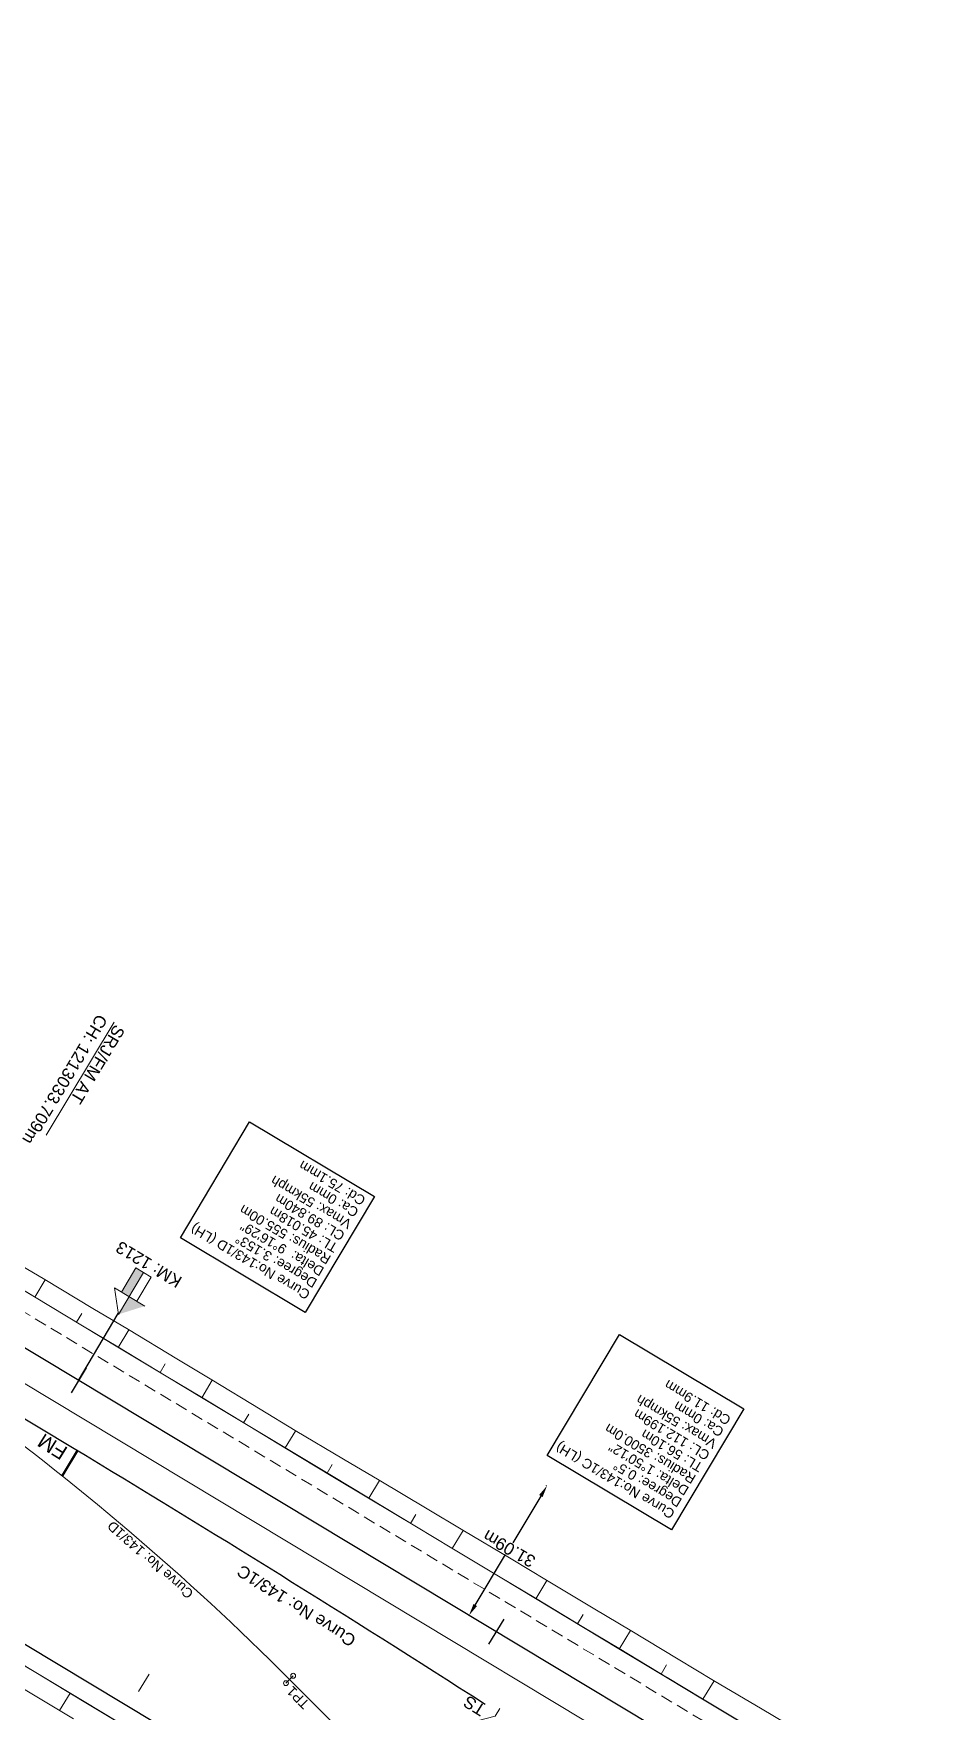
# Model space of a CAD drawing. Header units: metres. Extents: x 618805 to 628804, y 3390925 to 3396999.
# Drawn here: x 626605 to 626789.3, y 3392303.7 to 3392647.9 of the extents above; entities that cross this region are included whole.
import ezdxf

# ---------------------------------------------------------------- set-up
doc = ezdxf.new("R2010")
doc.units = ezdxf.units.M
doc.header["$MEASUREMENT"] = 0
doc.linetypes.add('HIDDEN', pattern=[0.375, 0.25, -0.125])
doc.layers.get('Defpoints').update_dxf_attribs({"lineweight": 0})
for name, color, linetype, lineweight in [('A-HATCH 1', 8, 'Continuous', 5), ('C-ALIG-LABL-DG', 1, 'Continuous', 25), ('Cardinal_Leader', 10, 'Continuous', 0), ('Km post', 1, 'Continuous', 13), ("NEW MANDI GOBINDPUR CROSSING STN. SRJ's", 10, 'Continuous', 0), ('NEW MANDI GOBINDPUR LOOP LINES', 1, 'Continuous', 0), ('Proposed Curve_Details', 10, 'Continuous', 0), ('Proposed DFC Loop line', 1, 'Continuous', 0), ('PROPOSED DFCC TOE LINE', 239, 'Continuous', 0), ('PROPOSED DFCC TOE SLOPES', 239, 'Continuous', 0), ('PROPOSED DFCC TRACK', 1, 'Continuous', 0), ('PROPOSED FORMATION LINE - PLAN', 187, 'Continuous', 0), ('Proposed TPTC Chainages', 10, 'Continuous', 0)]:
    doc.layers.add(name, color=color, linetype=linetype, lineweight=lineweight)
doc.layers.add('Dimension', color=10, linetype='Continuous')
doc.styles.add('ARIAL', font='arial.ttf')
doc.styles.get("Standard").update_dxf_attribs({"font": 'arial.ttf'})
doc.styles.add('Style-Arial', font='arial.ttf')
doc.dimstyles.get("Standard").update_dxf_attribs({"dimtxt": 2.5, "dimasz": 2.5, "dimexe": 0.18, "dimexo": 0.0625, "dimgap": 0.09, "dimtad": 0, "dimtih": 1, "dimtoh": 1, "dimdec": 3, "dimzin": 0, "dimdsep": 46, "dimtxsty": 'Standard', "dimcen": 0.09, "dimadec": 0, "dimazin": 0, "dimtfac": 1, "dimtdec": 3, "dimtofl": 0, "dimtmove": 0, "dimatfit": 3, "dimfxl": 1, "dimtolj": 1, "dimtzin": 0, "dimarcsym": 0})

# ---------------------------------------------------------------- blocks, each defined once
blk = doc.blocks.new('*D293')
at = {"layer": 'Defpoints', "color": 0, "transparency": 16777216}
for p in [(626710.41, 3392349.99), (626710.42, 3392349.98), (626694.39, 3392323.34)]:
    blk.add_point(p, dxfattribs=at)
at = {"layer": 'Dimension', "color": 0, "lineweight": -2, "transparency": 16777216}
for p, q in [((626710.31, 3392350.04), (626710.3, 3392350.05)), ((626709.12, 3392347.84), (626703.35, 3392338.26)), ((626695.66, 3392325.49), (626701.9, 3392335.85)), ((626694.28, 3392323.41), (626694.27, 3392323.41))]:
    blk.add_line(p, q, dxfattribs=at)
at = {"layer": 'Dimension', "color": 0, "transparency": 16777216}
for points in [[(626708.76, 3392348.06), (626709.48, 3392347.63), (626710.41, 3392349.99)], [(626695.31, 3392325.71), (626696.02, 3392325.28), (626694.38, 3392323.35)]]:
    blk.add_solid(points, dxfattribs=at)
at = {"layer": 'Dimension', "color": 0, "lineweight": 0, "transparency": 16777216, "insert": (626702.63, 3392337.06), "char_height": 2.5, "attachment_point": 5, "rotation": 150, "style": 'Style-Arial'}
blk.add_mtext('\\A1;31.09m', dxfattribs=at)
blk = doc.blocks.new('TerminatorOpen_0.5')
at = {"color": 0, "linetype": 'ByBlock', "lineweight": -2}
for q in [(-1, 0.25), (-1, 0), (-1, -0.25)]:
    blk.add_line((0, 0), q, dxfattribs=at)
blk = doc.blocks.new('KM Post')
at = {"layer": 'Km post', "lineweight": 13}
h = blk.add_hatch(color=256, dxfattribs=at)
h.paths.add_polyline_path([(-0.11, -9.66), (1.51, -9.66), (1.51, -4.55), (-0.11, -4.55)])
h.paths.add_polyline_path([(-0.11, -4.55), (-0.11, -0.76), (-3.47, -4.55)])
for p, q in [((-0.11, -9.66), (-0.11, -0.76)), ((3.01, -4.55), (-0.11, -0.76)), ((3.01, -4.55), (-3.47, -4.55))]:
    blk.add_line(p, q, dxfattribs=at)
blk.add_lwpolyline([(1.51, -4.55), (1.51, -9.66), (-1.74, -9.66), (-1.74, -4.55)], dxfattribs=at)
blk = doc.blocks.new('Tick Hor')
blk.add_lwpolyline([(-0.5, 0), (0.5, 0)])

msp = doc.modelspace()

# ---------------------------------------------------------------- linework, layer by layer
at = {"layer": 'A-HATCH 1', "color": 1, "lineweight": 25, "ltscale": 2}
for points in [[(626660.7827, 3392385.5225), (626635.154, 3392400.8466), (626649.3576, 3392424.6015), (626674.9864, 3392409.2773)], [(626735.9196, 3392340.9192), (626710.4392, 3392356.1546), (626725.2721, 3392380.9617), (626750.7525, 3392365.7262)]]:
    msp.add_lwpolyline(points, close=True, dxfattribs=at)
at = {"layer": 'C-ALIG-LABL-DG', "color": 1, "linetype": 'Continuous', "lineweight": 25}
msp.add_line((626614.275, 3392371.5734), (626622.4032, 3392385.2786), dxfattribs=at)
at = {"layer": 'Cardinal_Leader', "color": 1, "linetype": 'Continuous', "lineweight": 13}
msp.add_line((626656.8173, 3392309.454), (626658.2975, 3392310.9733), dxfattribs=at)
for centre in [(626658.2975, 3392310.9733), (626656.8173, 3392309.454)]:
    msp.add_circle(centre, 0.5, dxfattribs=at)
at = {"layer": "NEW MANDI GOBINDPUR CROSSING STN. SRJ's", "color": 5, "linetype": 'Continuous', "lineweight": 13, "flags": 128}
msp.add_lwpolyline([(626621.5869, 3392445.0734), (626607.6206, 3392421.8761)], dxfattribs=at)
at = {"layer": "NEW MANDI GOBINDPUR CROSSING STN. SRJ's", "flags": 128}
msp.add_lwpolyline([(626700.7231, 3392304.2603), (626699.769, 3392302.671), (626696.0724, 3392301.7479)], dxfattribs=at)
at = {"layer": 'NEW MANDI GOBINDPUR LOOP LINES', "linetype": 'Continuous', "lineweight": 0, "flags": 128}
msp.add_lwpolyline([(627417.0667, 3391881.0273), (625293.8938, 3393159.082)], dxfattribs=at)
at = {"layer": 'NEW MANDI GOBINDPUR LOOP LINES', "color": 1, "linetype": 'Continuous', "lineweight": 25, "flags": 128}
msp.add_lwpolyline([(626697.7121, 3392305.0926, 0.0071249), (626612.9982, 3392357.7454), (626172.2158, 3392623.0766, 0.00737554), (626082.9785, 3392675.0158, 0.00715989)], format="xyb", dxfattribs=at)
at = {"layer": 'NEW MANDI GOBINDPUR LOOP LINES', "color": 1, "linetype": 'Continuous', "lineweight": 25}
msp.add_lwpolyline([(626670.0595, 3392277.1738), (626076.8772, 3392634.2428)], dxfattribs=at)
at = {"layer": 'NEW MANDI GOBINDPUR LOOP LINES', "color": 5, "linetype": 'HIDDEN', "lineweight": 0, "ltscale": 10, "flags": 128}
msp.add_lwpolyline([(627352.8953, 3391934.2456), (626469.1545, 3392466.2179)], dxfattribs=at)
at = {"layer": 'NEW MANDI GOBINDPUR LOOP LINES', "linetype": 'Continuous', "lineweight": 0}
msp.add_lwpolyline([(626539.3695, 3392402.0667, -0.02176849), (626579.6324, 3392375.3816), (626589.2634, 3392368.433, -0.04049045), (626657.5574, 3392310.2137), (626670.3929, 3392297.3403, 0.04049045), (626738.6869, 3392239.1209), (626745.4582, 3392234.2356, 0.02145454), (626785.8576, 3392207.4685)], format="xyb", dxfattribs=at)
at = {"layer": 'Proposed DFC Loop line', "const_width": 0.5}
msp.add_lwpolyline([(626610.9191, 3392351.9936), (626614.0134, 3392357.1341)], dxfattribs=at)
at = {"layer": 'PROPOSED DFCC TOE LINE', "lineweight": 0, "flags": 128}
for points in [[(626613.2606, 3392302.1055), (626603.3426, 3392308.0725), (626596.1266, 3392312.4215), (626586.2096, 3392318.3905), (626578.9576, 3392322.7665), (626569.0956, 3392328.7395), (626561.8476, 3392333.1225), (626551.9786, 3392339.0845), (626544.6216, 3392343.5375), (626534.8856, 3392349.4685), (626527.7746, 3392353.7915), (626517.7996, 3392359.8655), (626510.5006, 3392364.3065), (626500.7016, 3392370.2405), (626493.5606, 3392374.5545), (626483.5836, 3392380.5835), (626476.2786, 3392384.9355), (626466.3786, 3392390.7825), (626458.9256, 3392395.1725), (626451.9509, 3392399.2961)], [(626600.0593, 3392396.6027), (626607.3303, 3392392.2577), (626617.2253, 3392386.3387), (626624.4923, 3392381.9877), (626634.4123, 3392376.0237), (626641.6223, 3392371.6637), (626651.5243, 3392365.6697), (626658.7453, 3392361.3297), (626668.6403, 3392355.4267), (626675.9243, 3392351.0887), (626685.8243, 3392345.1947), (626693.1093, 3392340.8557), (626703.0283, 3392334.9387), (626710.2813, 3392330.6037), (626720.1903, 3392324.6687), (626727.4303, 3392320.3117), (626737.3324, 3392314.3529)], [(626737.3324, 3392314.3528), (626744.5743, 3392310.0127), (626754.5253, 3392304.0957), (626761.7723, 3392299.8037), (626771.6763, 3392293.8067), (626778.8753, 3392289.4357), (626788.7573, 3392283.4637), (626795.9893, 3392279.0857), (626805.8703, 3392273.1127), (626813.1213, 3392268.7657), (626823.0243, 3392262.8277), (626830.2633, 3392258.4617), (626840.1393, 3392252.4797), (626847.3703, 3392248.1007), (626853.2955, 3392244.5312)]]:
    msp.add_lwpolyline(points, dxfattribs=at)
at = {"layer": 'PROPOSED DFCC TOE SLOPES', "linetype": 'Continuous', "lineweight": 0, "flags": 128}
for points in [[(626605.2766, 3392388.655), (626607.4149, 3392392.2071)], [(626613.8439, 3392383.4979), (626614.9201, 3392385.2859)], [(626613.8441, 3392383.4978), (626614.9204, 3392385.2857)], [(626622.4118, 3392378.3408), (626624.5766, 3392381.937)], [(626622.4119, 3392378.3408), (626624.5767, 3392381.9369)], [(626630.9792, 3392373.1833), (626632.0631, 3392374.9838)], [(626639.5466, 3392368.026), (626641.7058, 3392371.6132)], [(626648.1142, 3392362.8691), (626649.1873, 3392364.652)], [(626656.682, 3392357.7123), (626658.8292, 3392361.2797)], [(626656.6822, 3392357.7122), (626658.8295, 3392361.2794)], [(626665.2497, 3392352.5549), (626666.3336, 3392354.3555)], [(626665.2498, 3392352.5548), (626666.3338, 3392354.3554)], [(626673.8171, 3392347.3973), (626676.0089, 3392351.0383)], [(626682.3844, 3392342.24), (626683.4928, 3392344.0814)], [(626690.9521, 3392337.0832), (626693.1928, 3392340.8059)], [(626690.9524, 3392337.083), (626693.1934, 3392340.8055)], [(626699.5196, 3392331.9254), (626700.6505, 3392333.804)], [(626708.0871, 3392326.7683), (626710.3654, 3392330.5533)], [(626716.6543, 3392321.6106), (626717.7993, 3392323.5128)], [(626716.6544, 3392321.6106), (626717.7993, 3392323.5128)], [(626725.2224, 3392316.4541), (626727.514, 3392320.2613)], [(626725.2225, 3392316.454), (626727.5143, 3392320.2612)], [(626626.5883, 3392307.7191), (626628.7355, 3392311.2864)], [(626626.5885, 3392307.7189), (626628.7359, 3392311.2862)], [(626733.7899, 3392311.2966), (626734.9362, 3392313.2008)], [(626733.79, 3392311.2966), (626734.9363, 3392313.2008)], [(626612.5314, 3392307.4259), (626610.3742, 3392303.842)], [(626612.5315, 3392307.4259), (626610.3743, 3392303.8419)], [(626742.3573, 3392306.1391), (626744.6589, 3392309.9624)]]:
    msp.add_lwpolyline(points, dxfattribs=at)
at = {"layer": 'PROPOSED DFCC TRACK', "color": 12, "linetype": 'Continuous', "lineweight": 30, "flags": 128}
msp.add_lwpolyline([(627424.6711, 3391883.7448), (625313.4532, 3393154.6032)], dxfattribs=at)
at = {"layer": 'PROPOSED FORMATION LINE - PLAN', "lineweight": 0, "flags": 128}
for points in [[(626622.6107, 3392301.3004), (626615.3917, 3392305.6454), (626605.4747, 3392311.6154), (626598.2567, 3392315.9604), (626588.3397, 3392321.9294), (626581.0837, 3392326.2974), (626571.2047, 3392332.2444), (626563.9487, 3392336.6124), (626554.0697, 3392342.5584), (626546.7027, 3392346.9934), (626536.9347, 3392352.8734), (626529.8057, 3392357.1644), (626519.7997, 3392363.1874), (626512.4797, 3392367.5934), (626502.6647, 3392373.5024), (626495.5167, 3392377.8054), (626485.5297, 3392383.8164), (626478.2457, 3392388.2014), (626468.3947, 3392394.1314), (626460.9837, 3392398.5924), (626452.459, 3392403.7237)], [(626622.6366, 3392301.3435), (626615.4176, 3392305.6885), (626605.5006, 3392311.6585), (626598.2826, 3392316.0035), (626588.3656, 3392321.9725), (626581.1096, 3392326.3405), (626571.2306, 3392332.2875), (626563.9746, 3392336.6555), (626554.0956, 3392342.6015), (626546.7286, 3392347.0365), (626536.9606, 3392352.9165), (626529.8316, 3392357.2075), (626519.8256, 3392363.2305), (626512.5056, 3392367.6365), (626502.6906, 3392373.5455), (626495.5426, 3392377.8485), (626485.5556, 3392383.8595), (626478.2716, 3392388.2445), (626468.4206, 3392394.1745), (626461.0096, 3392398.6355), (626452.485, 3392403.7669)], [(626735.0601, 3392310.532), (626735.0573, 3392310.5337), (626725.1383, 3392316.5047), (626717.8983, 3392320.8617), (626708.0033, 3392326.8187), (626700.7633, 3392331.1767), (626690.8683, 3392337.1337), (626683.6043, 3392341.5057), (626673.7333, 3392347.4477), (626666.4693, 3392351.8207), (626656.5983, 3392357.7627), (626649.3793, 3392362.1077), (626639.4623, 3392368.0767), (626632.2443, 3392372.4217), (626622.3273, 3392378.3917), (626615.0703, 3392382.7597), (626605.1923, 3392388.7057), (626597.9353, 3392393.0747)], [(626735.0858, 3392310.5746), (626735.0823, 3392310.5767), (626725.1643, 3392316.5467), (626717.9243, 3392320.9047), (626708.0283, 3392326.8617), (626700.7893, 3392331.2197), (626690.8933, 3392337.1757), (626683.6303, 3392341.5487), (626673.7583, 3392347.4907), (626666.4953, 3392351.8627), (626656.6233, 3392357.8057), (626649.4053, 3392362.1507), (626639.4883, 3392368.1197), (626632.2703, 3392372.4647), (626622.3533, 3392378.4347), (626615.0963, 3392382.8027), (626605.2183, 3392388.7487), (626597.9613, 3392393.1167)], [(626752.1923, 3392300.2187), (626742.2733, 3392306.1897), (626735.0398, 3392310.5442)], [(626752.2183, 3392300.2617), (626742.2993, 3392306.2327), (626735.0654, 3392310.5868)]]:
    msp.add_lwpolyline(points, dxfattribs=at)

# ---------------------------------------------------------------- block references
at = {"layer": 'C-ALIG-LABL-DG', "color": 1, "linetype": 'Continuous', "lineweight": 25}
for name, p, xscale, yscale, zscale, rotation in [('KM Post', (626621.9093, 3392384.4526), 1.123726034911926, 1.123726034911926, 1.123726034911926, 149.126), ('Tick Hor', (626614.275, 3392371.5734), 6, 6, 6, 238.9541622295999), ('Tick Hor', (626699.9505, 3392320.0011), 6, 6, 6, 238.9541622295999)]:
    msp.add_blockref(name, p, dxfattribs=dict(at, xscale=xscale, yscale=yscale, zscale=zscale, rotation=rotation))

# ---------------------------------------------------------------- texts
at = {"layer": 'C-ALIG-LABL-DG', "color": 1, "lineweight": 25, "style": 'ARIAL'}
msp.add_text('KM: 1213', height=2.5, rotation=148.954162, dxfattribs=at).set_placement((626635.7246, 3392392.5705))
at = {"layer": "NEW MANDI GOBINDPUR CROSSING STN. SRJ's", "color": 5, "linetype": 'Continuous', "lineweight": 13, "insert": (626621.0375, 3392445.2245), "char_height": 2.5, "width": 48.578282, "attachment_point": 4, "rotation": 238.949364, "line_spacing_factor": 0.648, "style": 'Style-Arial'}
msp.add_mtext('\\pxsm1;SRJ/FM AT \\PCH: 1213033.709m ', dxfattribs=at)
at = {"layer": "NEW MANDI GOBINDPUR CROSSING STN. SRJ's", "color": 10, "linetype": 'Continuous', "lineweight": 13, "insert": (626611.4749, 3392356.3667), "char_height": 3, "attachment_point": 4, "rotation": 148, "line_spacing_factor": 0.60036, "style": 'Style-Arial'}
msp.add_mtext('FM', dxfattribs=at)
at = {"layer": "NEW MANDI GOBINDPUR CROSSING STN. SRJ's", "linetype": 'Continuous', "lineweight": 13, "insert": (626697.3918, 3392303.6378), "char_height": 2.5, "attachment_point": 4, "rotation": 148, "line_spacing_factor": 0.60036, "style": 'Style-Arial'}
msp.add_mtext('TS', dxfattribs=at)
at = {"layer": 'Proposed Curve_Details', "color": 1, "style": 'ARIAL'}
for s, height, rotation, p in [('Curve No: 143/1D', 2, 138.462637, (626638.0205, 3392328.091)), ('Curve No: 143/1D', 2, 138.462637, (626638.0205, 3392328.091)), ('Curve No: 143/1C', 2.5, 147.571503, (626671.4426, 3392318.8652))]:
    msp.add_text(s, height=height, rotation=rotation, dxfattribs=at).set_placement(p)
at = {"layer": 'Proposed Curve_Details', "color": 1, "lineweight": 0, "char_height": 2, "attachment_point": 7, "line_spacing_factor": 0.84, "style": 'Style-Arial'}
for s, insert, rotation in [('Curve No:143/1D (LH)\\PDegree: 3.153°\\PDelta:  9°16\'29"\\PRadius: 555.00m\\PTL: 45.018m\\PCL: 89.840m\\PVmax: 55kmph\\PCa: 0mm\\PCd: 75.1mm', (626673.3711, 3392409.0942), 149.510399), ('Curve No:143/1C (LH)\\PDegree: 0.5%%D\\PDelta: 1%%D50\'12"\\PRadius: 3500.0m\\PTL: 56.10m\\PCL: 112.199m\\PVmax: 55kmph\\PCa: 0mm\\PCd: 11.9mm', (626748.331, 3392364.0084), 149.123596)]:
    msp.add_mtext(s, dxfattribs=dict(at, insert=insert, rotation=rotation))
at = {"layer": 'Proposed TPTC Chainages', "color": 1, "lineweight": 0, "insert": (626657.4804, 3392308.3162), "char_height": 2, "attachment_point": 6, "rotation": 135.03942, "line_spacing_factor": 0.6, "style": 'ARIAL'}
msp.add_mtext('\\pxsm1;TP1', dxfattribs=at)

# ---------------------------------------------------------------- dimensions: what is measured, and where the dimension line sits
at = {"layer": 'Dimension', "color": 10, "lineweight": 0}
dim = msp.add_linear_dim(base=(626710.4096, 3392349.9863), p1=(626694.3856, 3392323.3438), p2=(626710.4196, 3392349.9803), angle=58.953949, dimstyle='Standard', override={"dimexe": 0.125, "dimexo": 0.125, "dimgap": 0.125, "dimtad": 3, "dimtih": 0, "dimtoh": 0, "dimzin": 11, "dimpost": 'm', "dimtxsty": 'Style-Arial', "dimsah": 1, "dimadec": 4, "dimazin": 3, "dimatfit": 1, "dimldrblk": 'TerminatorOpen_0.5', "dimfrac": 2, "dimtzin": 11}, dxfattribs=at)
dim.commit()
dim.dimension.update_dxf_attribs({"geometry": '*D293', "text_midpoint": (626702.6262, 3392337.0561), "dimtype": 129, "text_rotation": 150})

doc.saveas('drawing.dxf')
